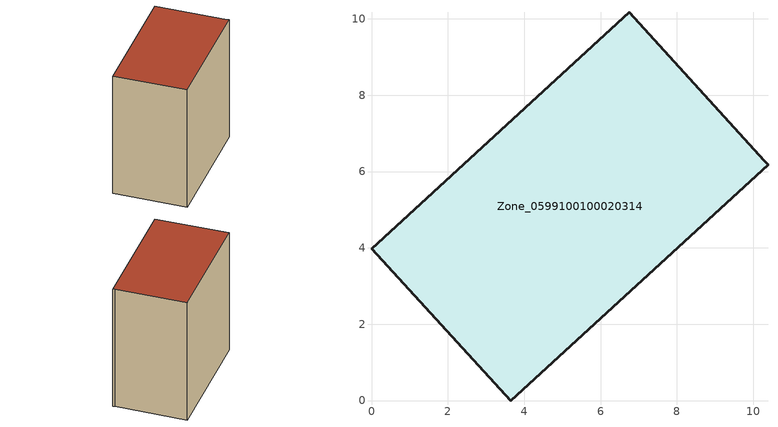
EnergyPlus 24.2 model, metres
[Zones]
Zone_0599100100020314
 floor ground (C_G): 6.75,10.17 10.29,6.28 10.39,6.18 3.65,0 0,3.98 z3.47
 wall outside (C_F): 10.29,6.28 6.75,10.17 0,3.98 3.65,0 10.39,6.18 10.29,6.28 z3.47:13.09
 roof outside (C_R): 0,3.98 3.65,0 10.39,6.18 10.29,6.28 6.75,10.17 z13.09
[BUILDING]
Pand.0599100100020314: North Axis=0; Terrain=City; Loads Convergence Tolerance Value=0.04; Temperature Convergence Tolerance Value=0.4; Solar Distribution=FullExterior; Maximum Number of Warmup Days=25; Minimum Number of Warmup Days=1
[Site:Location]
Rotterdam.The.Hague.AP_ZH_NLD Design_Conditions: Latitude=51.96; Longitude=4.45; Time Zone=1; Elevation=-4.5
[SITE:GROUNDTEMPERATURE:BUILDINGSURFACE]
18, 18, 18, 18, 18, 18, 18, 18, 18, 18, 18, 18
[MATERIAL] Thermal Absorptance=0.9; Solar Absorptance=0.7; Visible Absorptance=0.7
Name | Roughness | Thickness | Conductivity | Density | Specific Heat
G.TI.2015-2018 | MediumSmooth | 0.15 | 0.0428571 | 540 | 1210
F.TI.2015-2018 | Rough | 0.3 | 0.0666667 | 1920 | 840
R.TI.2015-2018 | MediumRough | 0.2 | 0.0333333 | 1500 | 1000
[CONSTRUCTION]
C_G: G.TI.2015-2018
C_F: F.TI.2015-2018
C_R: R.TI.2015-2018
[ZONE]
Zone_0599100100020314: Type=1; Multiplier=1; Ceiling Height=Autocalculate; Volume=Autocalculate; Floor Area=autocalculate; Part of Total Floor Area=Yes
[ZONEINFILTRATION:DESIGNFLOWRATE]
Infil_Zone_0599100100020314: Zone or ZoneList or Space or SpaceList=Zone_0599100100020314; Schedule=AlwaysOn; Design Flow Rate Calculation Method=Flow/Area; Flow Rate per Floor Area=0.0015; Constant Term Coefficient=1; Temperature Term Coefficient=0; Velocity Term Coefficient=0; Velocity Squared Term Coefficient=0
[HVACTEMPLATE:ZONE:IDEALLOADSAIRSYSTEM]
Zone_0599100100020314: Maximum Heating Supply Air Temperature=50; Minimum Cooling Supply Air Temperature=13; Maximum Heating Supply Air Humidity Ratio=0.0156; Minimum Cooling Supply Air Humidity Ratio=0.0077; Heating Limit=NoLimit; Cooling Limit=NoLimit; Dehumidification Control Type=ConstantSensibleHeatRatio; Cooling Sensible Heat Ratio=0.7; Dehumidification Setpoint=60; Humidification Control Type=None; Humidification Setpoint=30; Outdoor Air Method=None; Outdoor Air Flow Rate per Person=0.00944; Outdoor Air Flow Rate per Zone Floor Area=0; Outdoor Air Flow Rate per Zone=0; Demand Controlled Ventilation Type=None; Outdoor Air Economizer Type=NoEconomizer; Heat Recovery Type=None; Sensible Heat Recovery Effectiveness=0.7; Latent Heat Recovery Effectiveness=0.65
[ZONECONTROL:THERMOSTAT]
ThermostatControl_Zone_0599100100020314: Zone or ZoneList=Zone_0599100100020314; Control Type Schedule=DualSetpointControlType; Control 1=Thermostat_Zone_0599100100020314; Temperature Difference Between Cutout And Setpoint=0
[THERMOSTATSETPOINT:DUALSETPOINT]
Thermostat_Zone_0599100100020314: Heating Setpoint Temperature Schedule=HeatingSetpoint_Zone_0599100100020314; Cooling Setpoint Temperature Schedule=CoolingSetpoint_Zone_0599100100020314
[SCHEDULE:COMPACT]
HeatingSetpoint_Zone_0599100100020314: Through: 12/31, For: AllDays, Until: 24:00, 21
CoolingSetpoint_Zone_0599100100020314: Through: 12/31, For: AllDays, Until: 24:00, 24
DualSetpointControlType: Through: 12/31, For: AllDays, Until: 24:00, 4
AlwaysOn: Through: 12/31, For: AllDays, Until: 24:00, 1
